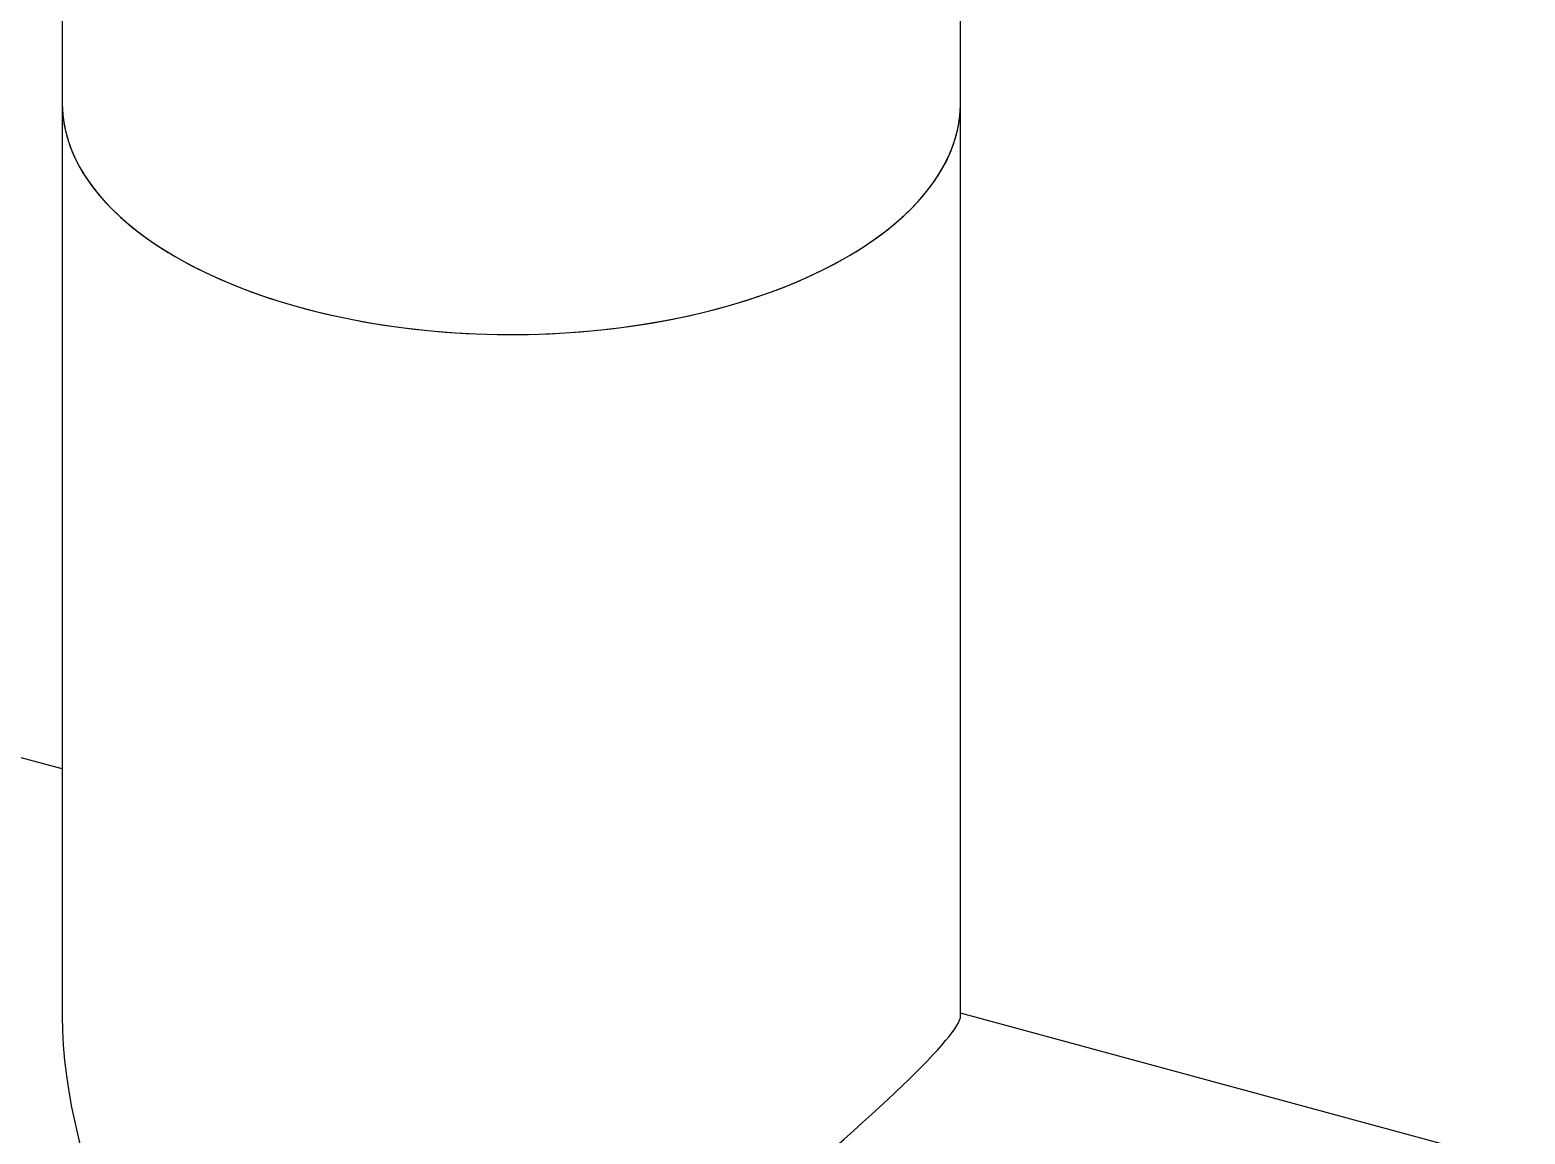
# Model space of a CAD drawing. Header units: inches. Extents: x 0.9 to 37.1, y -8.4 to 11.7.
# Drawn here: x 35.224 to 35.445, y 1.8525 to 2.0157 of the extents above; entities that cross this region are included whole.
import ezdxf

# ---------------------------------------------------------------- set-up
doc = ezdxf.new("R2010")
doc.units = ezdxf.units.IN
doc.header["$MEASUREMENT"] = 0

msp = doc.modelspace()

# ---------------------------------------------------------------- linework, layer by layer
at = {"color": 7, "linetype": 'Continuous', "lineweight": 25}
for p, q in [((35.22872317054991, 2.048964329998634), (35.22872317054991, 2.004830009412522)), ((35.36153567054991, 2.004830009412522), (35.36153567054991, 2.048964329998634)), ((35.22872317054991, 2.004830009412522), (35.22872317054991, 1.869899068110453)), ((35.36153567054991, 1.869899068110452), (35.36153567054991, 2.004830009412521)), ((35.22872317054991, 1.906419728298464), (35.18011306740205, 1.919630912745537)), ((35.4449778694669, 1.847646334910506), (35.36153567054991, 1.870324136626098))]:
    msp.add_line(p, q, dxfattribs=at)
at = {"color": 7, "linetype": 'Continuous', "lineweight": 25, "flags": 128}
for points in [[(35.22872317054991, 2.004830009412522), (35.22874633263452, 2.003926755688752), (35.2288998124089, 2.002337041864535), (35.2291967307667, 2.000752727252901), (35.22963644464887, 1.999177243126507), (35.23021800173306, 1.997614001633147), (35.23094014249612, 1.996066388405799), (35.23180130294197, 1.994537755230093), (35.23279961798884, 1.993031412785097), (35.23393292550864, 1.99155062347312), (35.23519877100964, 1.990098594354074), (35.23659441295237, 1.988678470199696), (35.23811682868715, 1.987293326682675), (35.23976272100052, 1.985946163715431), (35.24152852525621, 1.984639898952968), (35.24341041711541, 1.983377361473886), (35.24540432081943, 1.982161285653226), (35.24750591801682, 1.980994305240425), (35.24971065711604, 1.979878947655197), (35.25201376314314, 1.978817628513705), (35.25441024808331, 1.977812646396881), (35.25689492168382, 1.976866177872202), (35.25946240269493, 1.975980272779735), (35.26210713052449, 1.975156849792641), (35.26482337728093, 1.974397692261752), (35.26760526017864, 1.973704444353233), (35.27044675427872, 1.973078607487683), (35.27334170553767, 1.972521537088395), (35.27628384413571, 1.972034439645804), (35.27926679805579, 1.971618370104508), (35.28228410688395, 1.971274229578484), (35.28532923580116, 1.971002763399477), (35.28839558973625, 1.970804559502784), (35.29147652764942, 1.970680047153908), (35.29456537691519, 1.970629496018872), (35.29765544777388, 1.970653015580177), (35.30074004782009, 1.97075055489969), (35.30381249649699, 1.970921902728967), (35.30686613956491, 1.971166687966762), (35.30989436351294, 1.97148438046276), (35.31289060988233, 1.971874292165757), (35.31584838947063, 1.972335578613829), (35.31876129638589, 1.972867240763246), (35.32162302192037, 1.973468127152183), (35.32442736821379, 1.974136936394525), (35.32716826167655, 1.97487221999838), (35.32983976614375, 1.975672385503194), (35.33243609573159, 1.976535699928663), (35.33495162736833, 1.97746029352798), (35.33738091297258, 1.978444163837295), (35.33971869125269, 1.979485180012604), (35.34195989910147, 1.980581087444682), (35.34409968256177, 1.981729512642063), (35.34613340733911, 1.982927968371499), (35.34805666883848, 1.984173859044748), (35.34986530170374, 1.985464486340042), (35.35155538883885, 1.986797055046055), (35.35312326989141, 1.9881686791157), (35.3545655491802, 1.989576387916672), (35.35587910304944, 1.991017132665172), (35.35706108663394, 1.992487793028897), (35.35810894002046, 1.99398518388498), (35.35902039379191, 1.995506062218262), (35.35979347394236, 1.997047134144938), (35.36042650615237, 1.998605062046376), (35.36091811941513, 2.000176471797656), (35.36126724900578, 2.001757960075174), (35.36147313878737, 2.003346101727482), (35.36153567054991, 2.004830009412522)], [(35.22872317054991, 2.004830009412522), (35.22872349825136, 2.004722561631641), (35.22880511463087, 2.003131438873687), (35.2290303746881, 2.001543994841287), (35.22939879055993, 1.999963667584729), (35.22990956433962, 1.998393879740947), (35.23056158980489, 1.996838031120856), (35.23135345481379, 1.995299491346113), (35.23228344436302, 1.993781592551275), (35.23334954430231, 1.99228762216713), (35.2345494456966, 1.990820815800856), (35.23588054982665, 1.98938435022842), (35.23733997381733, 1.987981336514382), (35.23892455688124, 1.986614813274029), (35.24063086716433, 1.985287740092406), (35.24245520917847, 1.984002991114516), (35.2443936318051, 1.982763348820559), (35.24644193685246, 1.981571497999707), (35.24859568814793, 1.980430019935437), (35.25085022114578, 1.979341386815058), (35.25320065302958, 1.978307956375493), (35.25564189328726, 1.977331966796954), (35.25816865473602, 1.976415531855537), (35.26077546497322, 1.975560636345257), (35.26345667822836, 1.974769131779422), (35.26620648759058, 1.974042732380674), (35.26901893758511, 1.973383011368356), (35.27188793707154, 1.972791397551278), (35.27480727243584, 1.972269172233227), (35.27777062104767, 1.971817466437956), (35.28077156495382, 1.971437258459631), (35.28380360477804, 1.971129371744072), (35.28686017379721, 1.970894473105344), (35.28993465216347, 1.970733071281592), (35.29302038124131, 1.970645515833226), (35.29611067802865, 1.970631996385851), (35.29919884963081, 1.970692542219578), (35.30227820775573, 1.970827022205615), (35.30534208319945, 1.971035145090259), (35.30838384028998, 1.971316460125682), (35.31139689125882, 1.971670358046163), (35.31437471050849, 1.972096072387611), (35.3173108487456, 1.972592681147557), (35.32019894694853, 1.973159108782013), (35.32303275013969, 1.973794128534851), (35.32580612093238, 1.974496365094692), (35.32851305282306, 1.975264297573519), (35.33114768319999, 1.976096262800584), (35.33370430604046, 1.976990458924465), (35.33617738426869, 1.977944949315473), (35.33856156174797, 1.978957666759967), (35.34085167488074, 1.980026417937468), (35.34304276379193, 1.981148888170914), (35.34513008307086, 1.982322646439727), (35.34710911204876, 1.983545150644866), (35.34897556458957, 1.984813753114446), (35.35072539837268, 1.986125706338007), (35.35235482364779, 1.987478168917009), (35.35386031144256, 1.988868211718666)], [(35.35386031144256, 1.988868211718666), (35.35523860120568, 1.990292824219803), (35.35648670786843, 1.99174892102697), (35.35760192830972, 1.993233348558721), (35.35858184721039, 1.994742891875573), (35.35942434228431, 1.996274281642838), (35.36012758887476, 1.99782420121129), (35.36069006390622, 1.999389293800272), (35.36111054918302, 2.000966169767748), (35.36138813402768, 2.002551413951506), (35.36152221725325, 2.004141593065642), (35.36153567054991, 2.004830009412521)]]:
    msp.add_lwpolyline(points, dxfattribs=at)
at = {"color": 7, "linetype": 'Continuous', "lineweight": 25}
for major_axis, ratio, start_param, end_param in [((-0.05691780073934494, 0.07445146990093866), 0.4594605561398026, 0.5411533796323412, 1.626399108522432), ((0.0663036233613079, 0.05068881014433702), 0.07280640260990956, 4.171235600752433, 6.227582525452225)]:
    msp.add_ellipse((35.29512942054991, 1.819556868896176), major_axis=major_axis, ratio=ratio, start_param=start_param, end_param=end_param, dxfattribs=at)

doc.saveas('drawing.dxf')
